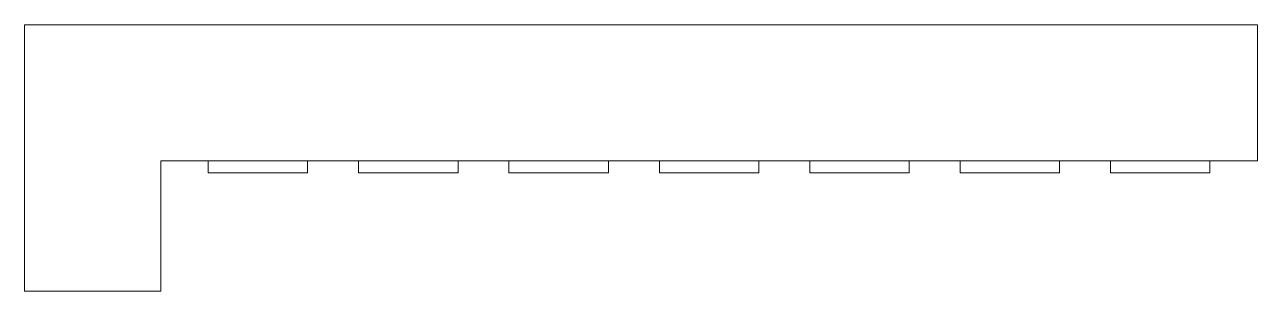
# Model space of a CAD drawing. Header units: millimetres. Extents: x 0 to 10.4, y -2.2 to 0.
import ezdxf

# ---------------------------------------------------------------- set-up
doc = ezdxf.new("R2010")
doc.units = ezdxf.units.MM
doc.layers.get('0').update_dxf_attribs({"lineweight": 9, "true_color": 0xffffff})
doc.layers.add('long', color=6, linetype='Continuous', lineweight=5, true_color=0xff00ff)
doc.layers.add('short', color=4, linetype='Continuous', lineweight=5, true_color=0x00ffff)

msp = doc.modelspace()

# ---------------------------------------------------------------- linework, layer by layer
msp.add_lwpolyline([(0, -2.25), (0, 0), (10.41, 0), (10.41, -1.15), (1.15, -1.15), (1.15, -2.25), (0, -2.25)])
at = {"layer": 'long'}
for p, q in [((1.55, -1.15), (2.39, -1.15)), ((5.36, -1.15), (6.2, -1.15)), ((9.17, -1.15), (10.01, -1.15))]:
    msp.add_line(p, q, dxfattribs=at)
for points in [[(1.55, -1.15), (2.39, -1.15), (2.39, -1.25), (1.55, -1.25), (1.55, -1.15)], [(5.36, -1.15), (6.2, -1.15), (6.2, -1.25), (5.36, -1.25), (5.36, -1.15)], [(9.17, -1.15), (10.01, -1.15), (10.01, -1.25), (9.17, -1.25), (9.17, -1.15)]]:
    msp.add_lwpolyline(points, dxfattribs=at)
at = {"layer": 'short'}
for points in [[(2.82, -1.15), (3.66, -1.15), (3.66, -1.25), (2.82, -1.25), (2.82, -1.15)], [(4.09, -1.15), (4.93, -1.15), (4.93, -1.25), (4.09, -1.25), (4.09, -1.15)], [(6.63, -1.15), (7.47, -1.15), (7.47, -1.25), (6.63, -1.25), (6.63, -1.15)], [(7.9, -1.15), (8.74, -1.15), (8.74, -1.25), (7.9, -1.25), (7.9, -1.15)]]:
    msp.add_lwpolyline(points, dxfattribs=at)

doc.saveas('drawing.dxf')
